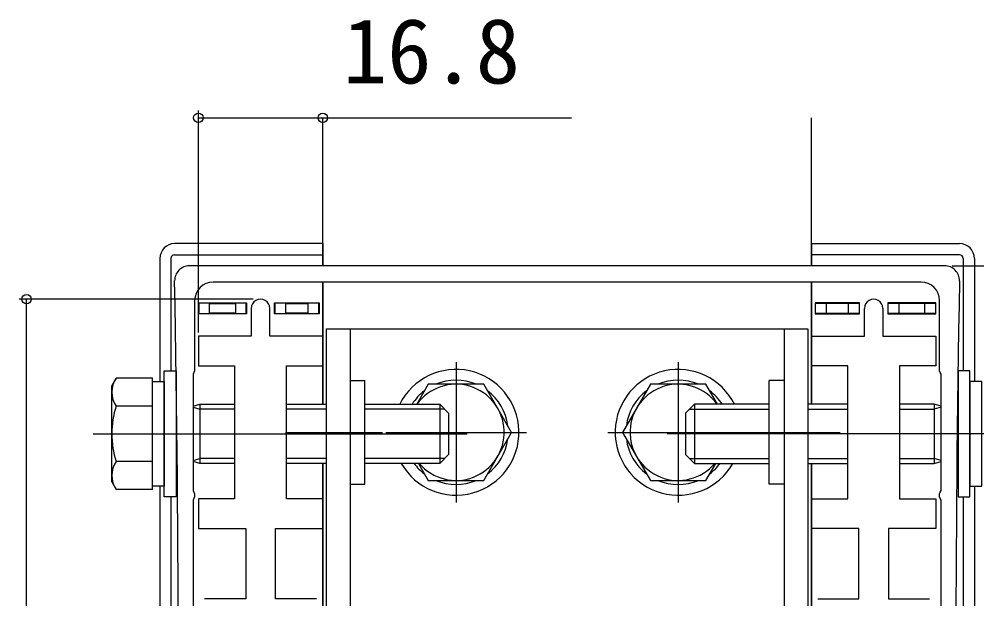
# Model space of a CAD drawing. Units: millimetres, scale not verified. Extents: x -525 to 525, y -783 to 779.
# Drawn here: x -323.8 to -194.4, y 174.1 to 252.4 of the extents above; entities that cross this region are included whole.
import ezdxf
from ezdxf.enums import TextEntityAlignment as Align

# ---------------------------------------------------------------- set-up
doc = ezdxf.new("R2010")
doc.units = ezdxf.units.MM
doc.header["$LTSCALE"] = 4
for name, color, linetype in [('0-2_YKK_11', 7, 'Continuous'), ('0-3_YKK_12', 2, 'Continuous'), ('0-4_YKK_13', 4, 'Continuous'), ('0-5_YKK_D', 6, 'Continuous')]:
    doc.layers.add(name, color=color, linetype=linetype)
doc.styles.add('ＭＳ ゴシック', font='')
doc.styles.get('ＭＳ ゴシック').set_extended_font_data('MS Gothic')

msp = doc.modelspace()

# ---------------------------------------------------------------- linework, layer by layer
at = {"layer": '0-2_YKK_11'}
for p, q in [((-198.777, 219.103), (-300.777, 219.103)), ((-201.977, 216.903), (-297.577, 216.903))]:
    msp.add_line(p, q, dxfattribs=at)
for points in [[(-300.077, 214.403), (-300.077, 204.903), (-300.177, 204.68), (-300.277, 204.456), (-300.277, 188.751), (-300.177, 188.527), (-300.077, 188.303), (-300.077, 187.903), (-300.177, 187.68), (-300.277, 187.456), (-300.277, 164.751)], [(-199.277, 164.751), (-199.277, 187.456), (-199.377, 187.68), (-199.477, 187.903), (-199.477, 188.303), (-199.377, 188.527), (-199.277, 188.751), (-199.277, 204.456), (-199.377, 204.68), (-199.477, 204.903), (-199.477, 214.403)], [(-292.427, 213.353), (-292.427, 209.603), (-299.577, 209.603), (-299.577, 205.603), (-294.677, 205.603)], [(-283.627, 174.103), (-289.177, 174.103), (-289.177, 183.603), (-282.777, 183.603), (-282.777, 187.603), (-287.677, 187.603), (-287.677, 205.603), (-282.777, 205.603), (-282.777, 209.603), (-289.927, 209.603), (-289.927, 213.353)], [(-215.927, 174.103), (-210.377, 174.103), (-210.377, 183.603), (-216.777, 183.603), (-216.777, 187.603), (-211.877, 187.603), (-211.877, 205.603), (-216.777, 205.603), (-216.777, 209.603), (-209.627, 209.603), (-209.627, 213.353)], [(-207.127, 213.353), (-207.127, 209.603), (-199.977, 209.603), (-199.977, 205.603), (-204.877, 205.603)], [(-294.677, 205.603), (-294.677, 187.603), (-299.577, 187.603), (-299.577, 183.603), (-293.177, 183.603), (-293.177, 174.103), (-298.727, 174.103)], [(-204.877, 205.603), (-204.877, 187.603), (-199.977, 187.603), (-199.977, 183.603), (-206.377, 183.603), (-206.377, 174.103), (-200.827, 174.103)]]:
    msp.add_lwpolyline(points, dxfattribs=at)
for centre, radius, start, end in [((-300.777, 217.103), 2, 89.99998, 181.08102), ((-198.777, 217.103), 2, 358.91898, 90.00002), ((-3109.507, 164.103), 2807.23, 358.91897, 1.08103), ((-297.577, 214.403), 2.5, 90.00001, 179.99999), ((-201.977, 214.403), 2.5, 0.00001, 89.99999), ((2609.952, 164.103), 2807.23, 178.91897, 181.08103), ((-291.177, 213.353), 1.25, 359.99999, 180.00001), ((-208.377, 213.353), 1.25, 359.99999, 180.00001)]:
    msp.add_arc(centre, radius, start, end, dxfattribs=at)
at = {"layer": '0-3_YKK_12'}
for p, q in [((-282.777, 219.103), (-282.777, 239.103)), ((-216.777, 219.103), (-216.777, 239.103)), ((-282.777, 200.4), (-282.777, 216.903)), ((-216.777, 200.4), (-216.777, 216.903)), ((-282.777, 166.603), (-282.777, 192.4)), ((-216.777, 166.603), (-216.777, 192.4))]:
    msp.add_line(p, q, dxfattribs=at)
at = {"layer": '0-4_YKK_13'}
for p, q in [((-282.777, 222.1), (-302.777, 222.1)), ((-282.777, 222.1), (-282.777, 220.627)), ((-216.777, 222.1), (-196.777, 222.1)), ((-216.777, 222.1), (-216.777, 220.627)), ((-304.777, 220.1), (-304.777, 203.45)), ((-303.277, 220.1), (-303.277, 204.9)), ((-282.777, 220.6), (-282.777, 219.103)), ((-216.777, 220.6), (-216.777, 219.103)), ((-196.277, 220.1), (-196.277, 204.9)), ((-194.777, 220.1), (-194.777, 203.45)), ((-282.777, 216.903), (-282.777, 200.4)), ((-216.777, 216.903), (-216.777, 200.4)), ((-299.577, 214.1), (-293.077, 214.1)), ((-299.532, 214.056), (-299.577, 214.1)), ((-299.577, 212.6), (-299.577, 214.1)), ((-298.077, 214.013), (-299.532, 214.056)), ((-299.532, 214.056), (-299.532, 212.645)), ((-298.077, 214.013), (-294.577, 214.013)), ((-298.077, 212.688), (-298.077, 214.013)), ((-293.122, 214.056), (-294.577, 214.013)), ((-294.577, 214.013), (-294.577, 212.688)), ((-293.122, 214.056), (-293.077, 214.1)), ((-293.122, 212.645), (-293.122, 214.056)), ((-293.077, 214.1), (-293.077, 212.6)), ((-289.277, 214.1), (-283.277, 214.1)), ((-289.232, 214.056), (-289.277, 214.1)), ((-289.277, 212.6), (-289.277, 214.1)), ((-287.777, 214.013), (-284.777, 214.013)), ((-283.322, 214.056), (-283.277, 214.1)), ((-283.277, 214.1), (-283.277, 212.6)), ((-216.232, 214.056), (-216.277, 214.1)), ((-210.277, 214.1), (-216.277, 214.1)), ((-216.277, 214.1), (-216.277, 212.6)), ((-211.777, 214.013), (-214.777, 214.013)), ((-210.322, 214.056), (-210.277, 214.1)), ((-210.277, 212.6), (-210.277, 214.1)), ((-206.432, 214.056), (-206.477, 214.1)), ((-199.977, 214.1), (-206.477, 214.1)), ((-206.477, 214.1), (-206.477, 212.6)), ((-206.432, 214.056), (-204.977, 214.013)), ((-206.432, 212.645), (-206.432, 214.056)), ((-201.477, 214.013), (-204.977, 214.013)), ((-204.977, 214.013), (-204.977, 212.688)), ((-201.477, 214.013), (-200.022, 214.056)), ((-201.477, 212.688), (-201.477, 214.013)), ((-200.022, 214.056), (-199.977, 214.1)), ((-200.022, 214.056), (-200.022, 212.645)), ((-199.977, 212.6), (-199.977, 214.1)), ((-299.532, 212.645), (-299.577, 212.6)), ((-293.077, 212.6), (-299.577, 212.6)), ((-299.532, 212.645), (-298.077, 212.688)), ((-294.577, 212.688), (-298.077, 212.688)), ((-294.577, 212.688), (-293.122, 212.645)), ((-293.122, 212.645), (-293.077, 212.6)), ((-289.232, 212.645), (-289.277, 212.6)), ((-283.277, 212.6), (-289.277, 212.6)), ((-284.777, 212.688), (-287.777, 212.688)), ((-283.322, 212.645), (-283.277, 212.6)), ((-216.232, 212.645), (-216.277, 212.6)), ((-216.277, 212.6), (-210.277, 212.6)), ((-214.777, 212.688), (-211.777, 212.688)), ((-210.322, 212.645), (-210.277, 212.6)), ((-206.432, 212.645), (-206.477, 212.6)), ((-206.477, 212.6), (-199.977, 212.6)), ((-204.977, 212.688), (-206.432, 212.645)), ((-204.977, 212.688), (-201.477, 212.688)), ((-200.022, 212.645), (-201.477, 212.688)), ((-200.022, 212.645), (-199.977, 212.6)), ((-279.077, 210.603), (-279.077, 117.603)), ((-220.477, 210.603), (-220.477, 117.603)), ((-264.777, 206.103), (-264.777, 187.103)), ((-234.777, 206.103), (-234.777, 187.103)), ((-311.274, 202.9), (-310.693, 203.906)), ((-305.774, 203.906), (-310.693, 203.906)), ((-305.774, 188.895), (-305.774, 203.906)), ((-279.077, 203.603), (-277.077, 203.603)), ((-277.077, 189.603), (-277.077, 203.603)), ((-220.477, 203.603), (-222.477, 203.603)), ((-222.477, 189.603), (-222.477, 203.603)), ((-311.274, 189.9), (-311.274, 202.9)), ((-305.774, 200.153), (-310.693, 200.153)), ((-305.774, 192.4), (-305.774, 200.4)), ((-302.574, 200.076), (-302.508, 200.076)), ((-300.277, 200.14), (-299.374, 200.4)), ((-300.277, 200.013), (-299.374, 199.752)), ((-299.374, 200.4), (-294.677, 200.4)), ((-299.374, 200.4), (-299.374, 192.4)), ((-294.677, 199.752), (-299.374, 199.752)), ((-287.677, 200.4), (-282.277, 200.4)), ((-282.277, 199.752), (-287.677, 199.752)), ((-277.077, 200.4), (-266.974, 200.4)), ((-266.326, 199.752), (-277.077, 199.752)), ((-266.974, 200.4), (-266.974, 192.4)), ((-265.774, 199.2), (-266.974, 200.4)), ((-265.774, 199.2), (-265.774, 193.6)), ((-233.781, 199.2), (-232.581, 200.4)), ((-233.781, 199.2), (-233.781, 193.6)), ((-233.229, 199.752), (-222.477, 199.752)), ((-222.477, 200.4), (-232.581, 200.4)), ((-232.581, 200.4), (-232.581, 192.4)), ((-211.877, 200.4), (-217.277, 200.4)), ((-217.277, 199.752), (-211.877, 199.752)), ((-200.181, 200.4), (-204.877, 200.4)), ((-204.877, 199.752), (-200.181, 199.752)), ((-200.181, 200.4), (-200.181, 192.4)), ((-199.277, 200.14), (-200.181, 200.4)), ((-199.277, 200.013), (-200.181, 199.752)), ((-196.981, 200.076), (-197.047, 200.076)), ((-287.792, 196.603), (-274.717, 196.603)), ((-274.277, 196.603), (-255.277, 196.603)), ((-244.277, 196.603), (-225.277, 196.603)), ((-225.992, 196.603), (-212.917, 196.603)), ((-313.774, 196.4), (-263.274, 196.4)), ((-185.781, 196.4), (-236.281, 196.4)), ((-302.574, 192.724), (-302.423, 192.724)), ((-300.277, 192.788), (-299.374, 193.048)), ((-294.677, 193.048), (-299.374, 193.048)), ((-282.277, 193.048), (-287.677, 193.048)), ((-266.326, 193.048), (-277.077, 193.048)), ((-265.774, 193.6), (-266.974, 192.4)), ((-233.781, 193.6), (-232.581, 192.4)), ((-233.229, 193.048), (-222.477, 193.048)), ((-217.277, 193.048), (-211.877, 193.048)), ((-204.877, 193.048), (-200.181, 193.048)), ((-199.277, 192.788), (-200.181, 193.048)), ((-196.981, 192.724), (-197.132, 192.724)), ((-305.774, 192.648), (-310.693, 192.648)), ((-299.374, 192.4), (-300.277, 192.661)), ((-294.677, 192.4), (-299.374, 192.4)), ((-282.277, 192.4), (-287.677, 192.4)), ((-282.777, 192.4), (-282.777, 166.603)), ((-266.974, 192.4), (-277.077, 192.4)), ((-232.581, 192.4), (-222.477, 192.4)), ((-217.277, 192.4), (-211.877, 192.4)), ((-216.777, 192.4), (-216.777, 166.603)), ((-204.877, 192.4), (-200.181, 192.4)), ((-200.181, 192.4), (-199.277, 192.661)), ((-311.274, 189.9), (-310.693, 188.895)), ((-305.774, 188.895), (-310.693, 188.895)), ((-304.777, 189.35), (-304.777, 138.85)), ((-279.077, 189.603), (-277.077, 189.603)), ((-220.477, 189.603), (-222.477, 189.603)), ((-194.777, 189.35), (-194.777, 138.85)), ((-303.277, 187.9), (-303.277, 140.3)), ((-196.277, 187.9), (-196.277, 140.3))]:
    msp.add_line(p, q, dxfattribs=at)
for points in [[(-302.777, 220.6), (-282.777, 220.6), (-282.777, 220.627)], [(-196.777, 220.6), (-216.777, 220.6), (-216.777, 220.627)], [(-257.272, 196.603), (-261.025, 203.103), (-268.53, 203.103), (-270.091, 200.4)], [(-229.464, 200.4), (-231.025, 203.103), (-238.53, 203.103), (-242.283, 196.603), (-238.53, 190.103), (-231.025, 190.103), (-229.698, 192.4)], [(-269.856, 192.4), (-268.53, 190.103), (-261.025, 190.103), (-257.272, 196.603)]]:
    msp.add_lwpolyline(points, dxfattribs=at)
for points in [[(-287.777, 212.688), (-287.777, 214.013), (-289.232, 214.056), (-289.232, 212.645)], [(-284.777, 214.013), (-284.777, 212.688), (-283.322, 212.645), (-283.322, 214.056)], [(-214.777, 214.013), (-214.777, 212.688), (-216.232, 212.645), (-216.232, 214.056)], [(-211.777, 212.688), (-211.777, 214.013), (-210.322, 214.056), (-210.322, 212.645)], [(-217.277, 117.603), (-282.277, 117.603), (-282.277, 210.603), (-217.277, 210.603)], [(-302.574, 204.9), (-302.574, 187.9), (-304.174, 187.9), (-304.174, 204.9)], [(-196.981, 204.9), (-196.981, 187.9), (-195.381, 187.9), (-195.381, 204.9)], [(-304.174, 203.45), (-304.174, 189.35), (-305.774, 189.35), (-305.774, 203.45)], [(-195.381, 203.45), (-195.381, 189.35), (-193.781, 189.35), (-193.781, 203.45)]]:
    msp.add_lwpolyline(points, close=True, dxfattribs=at)
for centre, radius, start, end in [((-302.777, 220.1), 2, 90, 180), ((-196.777, 220.1), 2, 0, 90), ((-302.777, 220.1), 0.5, 90, 180), ((-196.777, 220.1), 0.5, 0, 90), ((-264.777, 196.603), 8.5, 209.63452, 153.46715), ((-234.777, 196.603), 8.5, 26.53285, 330.36548), ((-307.951, 202.03), 3.323, 145.61575, 214.38425), ((-264.777, 196.603), 6.5, 220.28641, 144.2563), ((-264.777, 196.603), 7.05, 67.21814, 112.78186), ((-234.777, 196.603), 6.5, 35.7437, 319.71359), ((-234.777, 196.603), 7.05, 67.21814, 112.78186), ((-264.777, 196.603), 7.05, 127.21814, 147.41246), ((-264.777, 196.603), 7.05, 7.21814, 52.78186), ((-234.777, 196.603), 7.05, 127.21814, 172.78186), ((-234.777, 196.603), 7.05, 32.58754, 52.78186), ((-298.855, 196.4), 12.419, 162.41205, 197.58795), ((-264.777, 196.603), 7.05, 307.21814, 352.78186), ((-234.777, 196.603), 7.05, 187.21814, 232.78186), ((-307.951, 190.771), 3.323, 145.61575, 214.38425), ((-264.777, 196.603), 7.05, 216.59567, 232.78186), ((-234.777, 196.603), 7.05, 307.21814, 323.40433), ((-264.777, 196.603), 7.05, 247.21814, 292.78186), ((-234.777, 196.603), 7.05, 247.21814, 292.78186)]:
    msp.add_arc(centre, radius, start, end, dxfattribs=at)
at = {"layer": '0-5_YKK_D'}
for p, q in [((-299.577, 210.103), (-299.577, 240.103)), ((-197.777, 219.103), (-175.777, 219.103)), ((-292.177, 214.603), (-323.777, 214.603)), ((-322.777, 113.603), (-322.777, 214.603))]:
    msp.add_line(p, q, dxfattribs=at)
msp.add_lwpolyline([(-299.577, 239.103), (-282.777, 239.103), (-249.159, 239.103)], dxfattribs=at)
for centre in [(-299.577, 239.103), (-282.777, 239.103), (-322.777, 214.603)]:
    msp.add_circle(centre, 0.637, dxfattribs=at)

# ---------------------------------------------------------------- texts
at = {"layer": '0-5_YKK_D', "style": 'ＭＳ ゴシック'}
msp.add_text('16.8', height=8.798, dxfattribs=at).set_placement((-280.068, 241.103), align=Align.BOTTOM_LEFT)

doc.saveas('drawing.dxf')
